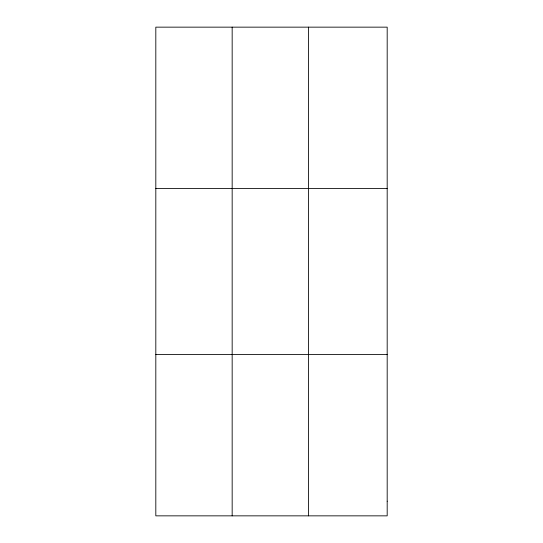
<?xml version="1.0" encoding="UTF-8"?>
<svg xmlns="http://www.w3.org/2000/svg" width="543" height="543" viewBox="0 0 543 543"><rect width="100%" height="100%" fill="white"/><g stroke="black" fill="none" stroke-linecap="round" stroke-linejoin="round"><path stroke-width="0.81" d="M232.166 515.85L232.166 27.15M308.519 515.85L308.519 27.15M155.814 188.421L387.186 188.421M155.814 354.579L387.186 354.579M387.186 501.189L387.186 515.85L155.814 515.85L155.814 27.15L387.186 27.15L387.186 501.189"/></g></svg>
